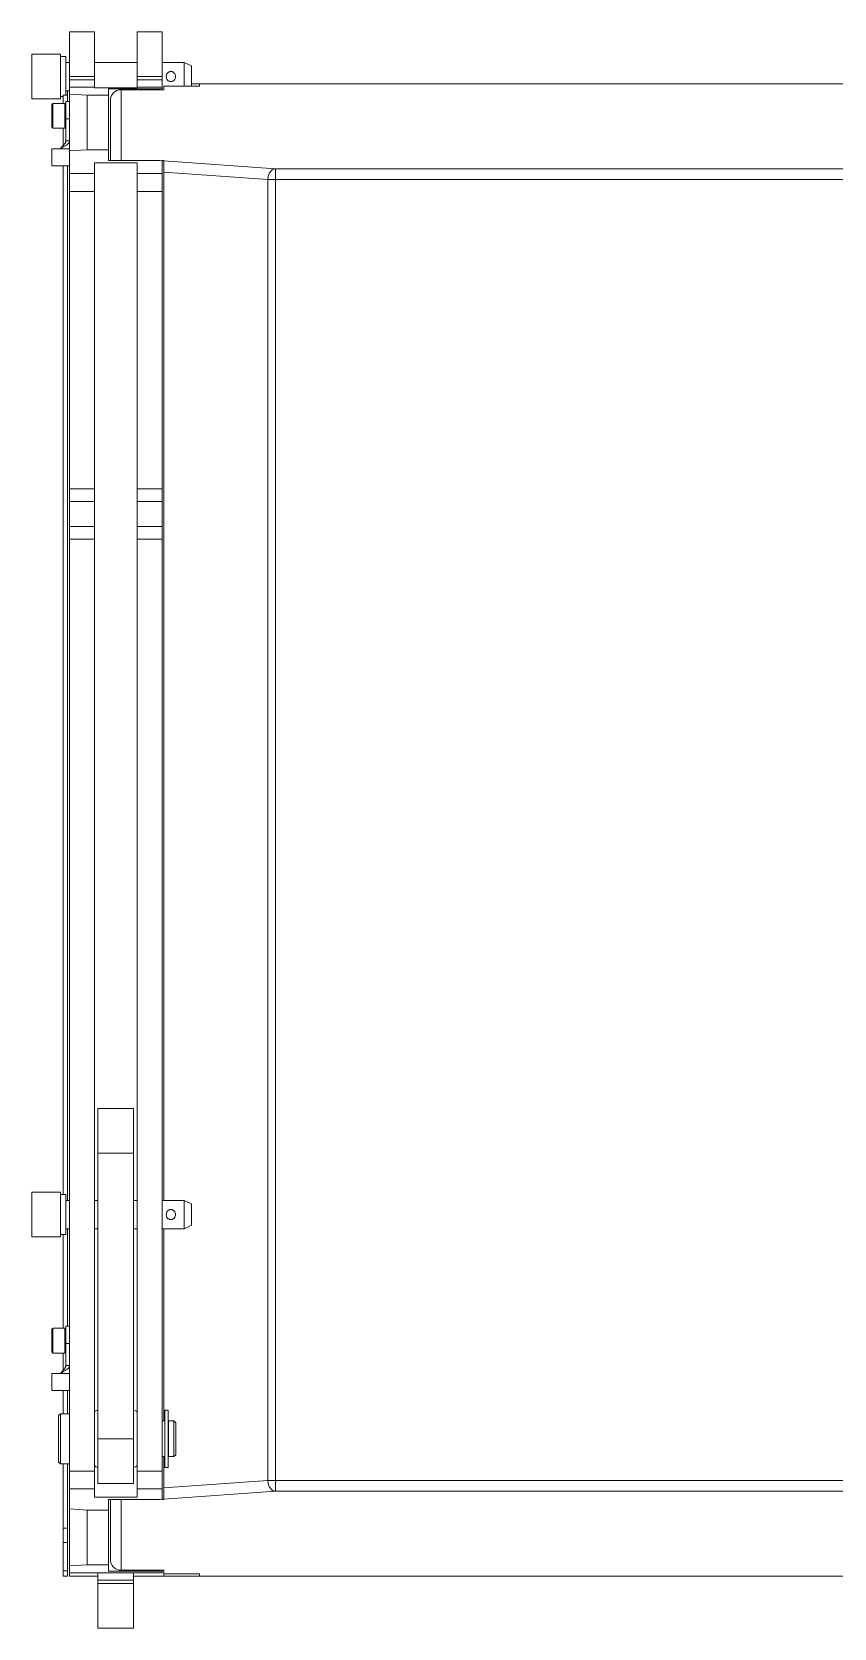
# Model space of a CAD drawing. Header units: millimetres. Extents: x 0 to 2525, y 0 to 1785.
# Drawn here: x 1655.6 to 1880.5, y 1007.1 to 1454.1 of the extents above; entities that cross this region are included whole.
import ezdxf

# ---------------------------------------------------------------- set-up
doc = ezdxf.new("R2010")
doc.units = ezdxf.units.MM
doc.header["$LTSCALE"] = 0.1
doc.layers.get('0').update_dxf_attribs({"lineweight": 13})

msp = doc.modelspace()

# ---------------------------------------------------------------- linework, layer by layer
at = {"lineweight": 9}
for p, q in [((1666.12, 1454.1), (1673.12, 1454.1)), ((1666.12, 1021.6), (1666.12, 1454.1)), ((1673.12, 1438.45), (1673.12, 1454.1)), ((1685.12, 1454.1), (1692.12, 1454.1)), ((1685.12, 1438.45), (1685.12, 1454.1)), ((1692.12, 1437.9), (1692.12, 1454.1)), ((1663.62, 1447.85), (1655.62, 1447.85)), ((1655.62, 1435.35), (1655.62, 1447.85)), ((1663.62, 1435.35), (1663.62, 1447.85)), ((1665.12, 1447.18), (1663.62, 1447.18)), ((1665.12, 1436.41), (1665.12, 1447.18)), ((1666.12, 1445.58), (1665.12, 1445.58)), ((1685.12, 1445.58), (1673.12, 1445.58)), ((1698.32, 1445.58), (1692.12, 1445.58)), ((1700.32, 1444.58), (1698.32, 1445.58)), ((1698.32, 1438.94), (1698.32, 1445.58)), ((1700.32, 1438.94), (1700.32, 1444.58)), ((1673.12, 1441.6), (1666.12, 1441.6)), ((1673.12, 1440.66), (1666.12, 1440.66)), ((1692.12, 1441.6), (1685.12, 1441.6)), ((1692.12, 1440.66), (1685.12, 1440.66)), ((2340.92, 1439.6), (1700.32, 1439.6)), ((1702.62, 1439.6), (1702.62, 1438.94)), ((1663.62, 1435.35), (1655.62, 1435.35)), ((1664.42, 1436.02), (1663.62, 1436.02)), ((1664.42, 1436.41), (1665.62, 1436.41)), ((1664.42, 1436.41), (1664.42, 1434.08)), ((1666.12, 1437.62), (1665.12, 1437.62)), ((1665.62, 1434.6), (1665.62, 1437.62)), ((1673.12, 1438.66), (1666.12, 1438.66)), ((1666.12, 1436.7), (1671.12, 1436.35)), ((1677.12, 1436.35), (1671.12, 1436.35)), ((1671.12, 1421.1), (1671.12, 1436.35)), ((1685.12, 1438.45), (1673.12, 1438.45)), ((1690.12, 1438.16), (1677.12, 1438.16)), ((1677.12, 1418.09), (1677.12, 1438.16)), ((1677.62, 1434.9), (1677.62, 1418.09)), ((1680.62, 1437.9), (1692.62, 1437.9)), ((1680.62, 1437.9), (1680.62, 1418.09)), ((1692.12, 1438.66), (1685.12, 1438.66)), ((1690.12, 1438.16), (1690.12, 1437.9)), ((1692.62, 1438.94), (1702.62, 1438.94)), ((1692.62, 1437.9), (1692.62, 1438.94)), ((1661.21, 1433.78), (1661.21, 1427.42)), ((1664.82, 1434.08), (1661.51, 1434.08)), ((1661.51, 1434.08), (1661.51, 1427.12)), ((1664.82, 1434.08), (1664.82, 1427.12)), ((1666.12, 1434.6), (1665.12, 1434.6)), ((1665.12, 1434.6), (1665.12, 1423.6)), ((1664.82, 1427.12), (1661.51, 1427.12)), ((1664.42, 1427.12), (1664.42, 1422.32)), ((1666.12, 1429.77), (1665.12, 1429.77)), ((1665.12, 1423.6), (1665.11, 1423.44)), ((1666.12, 1423.6), (1665.12, 1423.6)), ((1661.24, 1421.4), (1663.48, 1421.4)), ((1661.24, 1421.4), (1661.24, 1416.6)), ((1666.12, 1421.4), (1663.67, 1421.4)), ((1666.12, 1420.75), (1671.12, 1421.1)), ((1671.12, 1421.1), (1677.12, 1421.1)), ((1685.12, 1417.46), (1673.12, 1417.46)), ((1673.12, 1043.73), (1673.12, 1417.46)), ((1690.12, 1418.09), (1677.12, 1418.09)), ((1685.12, 1043.73), (1685.12, 1417.46)), ((1692.62, 1418.07), (1692.12, 1418.07)), ((1692.12, 1043.24), (1692.12, 1417.95)), ((1692.62, 1126.88), (1692.62, 1418.07)), ((1692.62, 1418), (1723.86, 1415.79)), ((1661.24, 1416.6), (1666.12, 1416.6)), ((1664.42, 1416.6), (1664.42, 1128.48)), ((1665.62, 1416.6), (1665.62, 1126.88)), ((1666.12, 1414.43), (1673.12, 1414.43)), ((1685.12, 1414.43), (1692.12, 1414.43)), ((1692.62, 1414.86), (1721.74, 1412.8)), ((1721.74, 1412.8), (2319.5, 1412.8)), ((1721.74, 1412.8), (1721.74, 1048.39)), ((2317.37, 1415.79), (1723.86, 1415.79)), ((1723.86, 1415.79), (1723.86, 1045.4)), ((1666.12, 1409.44), (1673.12, 1409.44)), ((1685.12, 1409.44), (1692.12, 1409.44)), ((1673.12, 1326.17), (1666.12, 1326.17)), ((1692.12, 1326.17), (1685.12, 1326.17)), ((1673.12, 1322.63), (1666.12, 1322.63)), ((1692.12, 1322.63), (1685.12, 1322.63)), ((1673.12, 1315.56), (1666.12, 1315.56)), ((1692.12, 1315.56), (1685.12, 1315.56)), ((1673.12, 1312.03), (1666.12, 1312.03)), ((1692.12, 1312.03), (1685.12, 1312.03)), ((1684.12, 1152.6), (1674.12, 1152.6)), ((1674.12, 1152.6), (1674.12, 1047.6)), ((1684.12, 1152.6), (1684.12, 1047.6)), ((1684.12, 1140.1), (1674.12, 1140.1)), ((1663.62, 1129.15), (1655.62, 1129.15)), ((1655.62, 1116.65), (1655.62, 1129.15)), ((1663.62, 1116.65), (1663.62, 1129.15)), ((1665.12, 1128.48), (1663.62, 1128.48)), ((1665.12, 1117.32), (1665.12, 1128.48)), ((1666.12, 1126.88), (1665.12, 1126.88)), ((1674.12, 1126.88), (1673.12, 1126.88)), ((1685.12, 1126.88), (1684.12, 1126.88)), ((1698.32, 1126.88), (1692.12, 1126.88)), ((1700.32, 1125.88), (1698.32, 1126.88)), ((1698.32, 1118.92), (1698.32, 1126.88)), ((1700.32, 1119.92), (1700.32, 1125.88)), ((1666.12, 1118.92), (1665.12, 1118.92)), ((1665.62, 1118.92), (1665.62, 1091.6)), ((1674.12, 1118.92), (1673.12, 1118.92)), ((1685.12, 1118.92), (1684.12, 1118.92)), ((1698.32, 1118.92), (1692.12, 1118.92)), ((1692.62, 1065.1), (1692.62, 1118.92)), ((1700.32, 1119.92), (1698.32, 1118.92)), ((1663.62, 1116.65), (1655.62, 1116.65)), ((1665.12, 1117.32), (1663.62, 1117.32)), ((1664.42, 1117.32), (1664.42, 1091.08)), ((1661.21, 1090.78), (1661.21, 1084.42)), ((1664.82, 1091.08), (1661.51, 1091.08)), ((1661.51, 1091.08), (1661.51, 1084.12)), ((1664.82, 1091.08), (1664.82, 1084.12)), ((1666.12, 1091.6), (1665.12, 1091.6)), ((1665.12, 1091.6), (1665.12, 1080.6)), ((1666.12, 1086.77), (1665.12, 1086.77)), ((1664.82, 1084.12), (1661.51, 1084.12)), ((1664.42, 1084.12), (1664.42, 1079.32)), ((1661.24, 1078.4), (1663.48, 1078.4)), ((1661.24, 1078.4), (1661.24, 1073.6)), ((1666.12, 1078.4), (1663.67, 1078.4)), ((1665.12, 1080.6), (1665.11, 1080.44)), ((1666.12, 1080.6), (1665.12, 1080.6)), ((1661.24, 1073.6), (1666.12, 1073.6)), ((1664.42, 1073.6), (1664.42, 1067.1)), ((1665.62, 1073.6), (1665.62, 1067.1)), ((1663.12, 1066.6), (1663.62, 1067.1)), ((1663.12, 1053.6), (1663.12, 1066.6)), ((1666.12, 1067.1), (1663.62, 1067.1)), ((1663.62, 1053.1), (1663.62, 1067.1)), ((1692.92, 1065.1), (1692.12, 1065.1)), ((1693.82, 1068.1), (1692.92, 1068.1)), ((1692.92, 1068.1), (1692.92, 1052.1)), ((1693.82, 1052.1), (1693.82, 1068.1)), ((1693.92, 1064.1), (1693.82, 1064.1)), ((1695.42, 1065.1), (1693.92, 1065.1)), ((1693.92, 1055.1), (1693.92, 1065.1)), ((1695.42, 1055.1), (1695.42, 1065.1)), ((1695.92, 1064.6), (1695.42, 1065.1)), ((1695.92, 1055.6), (1695.92, 1064.6)), ((1684.12, 1060.1), (1674.12, 1060.1)), ((1692.92, 1055.1), (1692.12, 1055.1)), ((1692.62, 1043.13), (1692.62, 1055.1)), ((1693.92, 1056.1), (1693.82, 1056.1)), ((1695.42, 1055.1), (1693.92, 1055.1)), ((1695.92, 1055.6), (1695.42, 1055.1)), ((1663.12, 1053.6), (1663.62, 1053.1)), ((1666.12, 1053.1), (1663.62, 1053.1)), ((1664.42, 1053.1), (1664.42, 1031.07)), ((1665.62, 1021.6), (1665.62, 1053.1)), ((1666.12, 1051.05), (1673.12, 1051.05)), ((1685.12, 1051.05), (1692.12, 1051.05)), ((1693.82, 1052.1), (1692.92, 1052.1)), ((1666.12, 1046.06), (1673.12, 1046.06)), ((1684.12, 1047.6), (1674.12, 1047.6)), ((1685.12, 1046.06), (1692.12, 1046.06)), ((1721.74, 1048.39), (1692.62, 1046.34)), ((1721.74, 1048.39), (2319.5, 1048.39)), ((1685.12, 1043.73), (1673.12, 1043.73)), ((1690.12, 1043.1), (1677.12, 1043.1)), ((1677.12, 1023.03), (1677.12, 1043.1)), ((1677.62, 1043.1), (1677.62, 1026.3)), ((1680.62, 1043.1), (1680.62, 1023.29)), ((1692.62, 1043.13), (1692.12, 1043.13)), ((1723.86, 1045.4), (1692.62, 1043.19)), ((1723.86, 1045.4), (2317.37, 1045.4)), ((1671.12, 1040.1), (1666.12, 1040.45)), ((1671.12, 1040.1), (1677.12, 1040.1)), ((1671.12, 1024.85), (1671.12, 1040.1)), ((1665.62, 1035.07), (1664.42, 1035.07)), ((1665.62, 1031.07), (1664.42, 1031.07)), ((1664.42, 1031.07), (1664.42, 1021.6)), ((1671.12, 1024.85), (1666.12, 1024.5)), ((1677.12, 1024.85), (1671.12, 1024.85)), ((1664.42, 1023.1), (1665.62, 1023.1)), ((1664.42, 1021.6), (1665.62, 1021.6)), ((1666.12, 1022.6), (1674.12, 1022.6)), ((1674.12, 1022.59), (1666.12, 1022.59)), ((1674.12, 1021.6), (1666.12, 1021.6)), ((1684.12, 1022.53), (1674.12, 1022.53)), ((1674.12, 1007.1), (1674.12, 1022.53)), ((1684.12, 1020.53), (1674.12, 1020.53)), ((1684.12, 1019.6), (1674.12, 1019.6)), ((1690.12, 1023.03), (1677.12, 1023.03)), ((1680.62, 1023.29), (1692.62, 1023.29)), ((1684.12, 1022.6), (1692.12, 1022.6)), ((1684.12, 1022.59), (1684.12, 1022.6)), ((1692.12, 1022.59), (1684.12, 1022.59)), ((1684.12, 1007.1), (1684.12, 1022.53)), ((1684.12, 1021.6), (2357.12, 1021.6)), ((1690.12, 1023.29), (1690.12, 1023.03)), ((1692.12, 1022.59), (1692.12, 1023.29)), ((1692.62, 1023.29), (1692.62, 1021.6)), ((1692.62, 1022.25), (1702.62, 1022.25)), ((1702.62, 1021.6), (1702.62, 1022.25)), ((1674.12, 1007.1), (1684.12, 1007.1))]:
    msp.add_line(p, q, dxfattribs=at)
for centre, radius, start, end in [((1661.51, 1433.78), 0.3, 90, 180), ((1664.82, 1433.78), 0.3, 0, 90), ((1661.51, 1427.42), 0.3, 180, 270), ((1664.82, 1427.42), 0.3, 270, 0), ((1663.48, 1421.9), 0.502, 274.7791, 308.1782), ((1663.38, 1421.97), 0.577, 275.2151, 276.4882), ((1663.38, 1421.95), 0.549, 276.4758, 279.2509), ((1663.39, 1421.92), 0.522, 279.264, 280.5277), ((1663.39, 1421.9), 0.507, 280.5285, 281.6529), ((1663.48, 1421.9), 0.507, 269.9998, 274.81), ((1663.39, 1421.9), 0.503, 281.657, 283.6927), ((1661.51, 1090.78), 0.3, 90, 180), ((1664.82, 1090.78), 0.3, 0, 90), ((1661.51, 1084.42), 0.3, 180, 270), ((1664.82, 1084.42), 0.3, 270, 0), ((1663.38, 1078.97), 0.577, 275.2151, 276.4882), ((1663.38, 1078.95), 0.549, 276.4758, 279.2509), ((1663.39, 1078.92), 0.522, 279.264, 280.5277), ((1663.39, 1078.9), 0.507, 280.5285, 281.6529), ((1663.48, 1078.9), 0.507, 269.9998, 274.81), ((1663.39, 1078.9), 0.503, 281.657, 283.6927), ((1663.48, 1078.9), 0.502, 274.7791, 308.1782), ((1673.92, 1067), 1, 78.3502, 143.8205), ((1684.32, 1067), 1, 36.1795, 101.6498), ((1673.92, 1053.2), 1, 216.1795, 281.6498), ((1684.32, 1053.2), 1, 258.3502, 323.8205)]:
    msp.add_arc(centre, radius, start, end, dxfattribs=at)
at = {"lineweight": 9, "extrusion": (0, 0, -1)}
for centre, major_axis, ratio, start_param, end_param in [((1680.62, 1434.9), (0, 3.01), 0.997518, -1.570796, 0), ((1690.12, 1438.3), (-2, 0), 0.069927, -3.141593, -1.570796), ((1690.12, 1417.95), (-2, 0), 0.069927, 1.570796, 3.141593), ((1690.12, 1043.24), (-2, 0), 0.069927, -3.141593, -1.570796), ((1680.62, 1026.3), (0, 3.01), 0.997518, -3.141593, -1.570796), ((1690.12, 1022.89), (-2, 0), 0.069927, 1.570796, 3.141593)]:
    msp.add_ellipse(centre, major_axis=major_axis, ratio=ratio, start_param=start_param, end_param=end_param, dxfattribs=at)
at = {"lineweight": 9}
for points, knots in [([(1693.28, 1441.6), (1693.28, 1441.77), (1693.34, 1442.13), (1693.56, 1442.52), (1693.82, 1442.76), (1694.05, 1442.9), (1694.3, 1442.99), (1694.57, 1443.02), (1694.83, 1442.99), (1695.09, 1442.9), (1695.31, 1442.76), (1695.57, 1442.52), (1695.8, 1442.13), (1695.85, 1441.77), (1695.85, 1441.6)], [0, 0, 0, 0, 0.125615, 0.249729, 0.311802, 0.374114, 0.436875, 0.499999, 0.563124, 0.625885, 0.688197, 0.75027, 0.874385, 1, 1, 1, 1]), ([(1695.85, 1441.6), (1695.85, 1441.42), (1695.8, 1441.06), (1695.57, 1440.67), (1695.31, 1440.43), (1695.09, 1440.29), (1694.83, 1440.21), (1694.57, 1440.18), (1694.3, 1440.21), (1694.05, 1440.29), (1693.82, 1440.43), (1693.56, 1440.67), (1693.34, 1441.06), (1693.28, 1441.42), (1693.28, 1441.6)], [0, 0, 0, 0, 0.125615, 0.249729, 0.311802, 0.374114, 0.436875, 0.499999, 0.563124, 0.625885, 0.688197, 0.75027, 0.874385, 1, 1, 1, 1]), ([(1663.81, 1421.61), (1663.8, 1421.6), (1663.78, 1421.58), (1663.74, 1421.53), (1663.68, 1421.48), (1663.6, 1421.44), (1663.54, 1421.42), (1663.51, 1421.41)], [0, 0, 0, 0, 0.12458, 0.249615, 0.499955, 0.750312, 1, 1, 1, 1]), ([(1666.05, 1423.22), (1666.03, 1423.17), (1665.98, 1423.08), (1665.9, 1422.95), (1665.79, 1422.82), (1665.63, 1422.66), (1665.39, 1422.48), (1665.08, 1422.29), (1664.75, 1422.1), (1664.42, 1421.91), (1664.09, 1421.72), (1663.89, 1421.58), (1663.79, 1421.5)], [0, 0, 0, 0, 0.054065, 0.108814, 0.164989, 0.223021, 0.345042, 0.474143, 0.607668, 0.742151, 0.873982, 1, 1, 1, 1]), ([(1663.79, 1421.5), (1663.8, 1421.51), (1663.81, 1421.55), (1663.81, 1421.58), (1663.81, 1421.61)], [0, 0, 0, 0, 0.191653, 1, 1, 1, 1]), ([(1665.11, 1423.44), (1665.1, 1423.4), (1665.08, 1423.31), (1665.03, 1423.15), (1664.94, 1422.95), (1664.78, 1422.72), (1664.6, 1422.51), (1664.4, 1422.3), (1664.12, 1422.01), (1663.92, 1421.78), (1663.81, 1421.61)], [0, 0, 0, 0, 0.058211, 0.115599, 0.230667, 0.349274, 0.472757, 0.600778, 0.732167, 1, 1, 1, 1]), ([(1663.67, 1421.4), (1663.66, 1421.4), (1663.63, 1421.4), (1663.6, 1421.4), (1663.58, 1421.4), (1663.56, 1421.4), (1663.54, 1421.4), (1663.53, 1421.4)], [0, 0, 0, 0, 0.249988, 0.500105, 0.625083, 0.750448, 1, 1, 1, 1]), ([(1721.74, 1412.8), (1721.75, 1413.18), (1721.87, 1413.91), (1722.33, 1414.86), (1723, 1415.56), (1723.58, 1415.77), (1723.86, 1415.79)], [0, 0, 0, 0, 0.284521, 0.55214, 0.789985, 1, 1, 1, 1]), ([(1693.28, 1122.9), (1693.28, 1123.07), (1693.34, 1123.43), (1693.56, 1123.82), (1693.82, 1124.06), (1694.05, 1124.2), (1694.3, 1124.29), (1694.57, 1124.32), (1694.83, 1124.29), (1695.09, 1124.2), (1695.31, 1124.06), (1695.57, 1123.82), (1695.8, 1123.43), (1695.85, 1123.07), (1695.85, 1122.9)], [0, 0, 0, 0, 0.125615, 0.249729, 0.311802, 0.374114, 0.436875, 0.499999, 0.563124, 0.625885, 0.688197, 0.75027, 0.874385, 1, 1, 1, 1]), ([(1695.85, 1122.9), (1695.85, 1122.72), (1695.8, 1122.36), (1695.57, 1121.97), (1695.31, 1121.73), (1695.09, 1121.59), (1694.83, 1121.51), (1694.57, 1121.48), (1694.3, 1121.51), (1694.05, 1121.59), (1693.82, 1121.73), (1693.56, 1121.97), (1693.34, 1122.36), (1693.28, 1122.72), (1693.28, 1122.9)], [0, 0, 0, 0, 0.125615, 0.249729, 0.311802, 0.374114, 0.436875, 0.499999, 0.563124, 0.625885, 0.688197, 0.75027, 0.874385, 1, 1, 1, 1]), ([(1663.81, 1078.61), (1663.8, 1078.6), (1663.78, 1078.58), (1663.74, 1078.53), (1663.68, 1078.48), (1663.6, 1078.44), (1663.54, 1078.42), (1663.51, 1078.41)], [0, 0, 0, 0, 0.12458, 0.249615, 0.499955, 0.750312, 1, 1, 1, 1]), ([(1663.67, 1078.4), (1663.66, 1078.4), (1663.63, 1078.4), (1663.6, 1078.4), (1663.58, 1078.4), (1663.56, 1078.4), (1663.54, 1078.4), (1663.53, 1078.4)], [0, 0, 0, 0, 0.249988, 0.500105, 0.625083, 0.750448, 1, 1, 1, 1]), ([(1666.05, 1080.22), (1666.03, 1080.17), (1665.98, 1080.08), (1665.9, 1079.95), (1665.79, 1079.82), (1665.63, 1079.66), (1665.39, 1079.48), (1665.08, 1079.29), (1664.75, 1079.1), (1664.42, 1078.91), (1664.09, 1078.72), (1663.89, 1078.58), (1663.79, 1078.5)], [0, 0, 0, 0, 0.054065, 0.108814, 0.164989, 0.223021, 0.345042, 0.474143, 0.607668, 0.742151, 0.873982, 1, 1, 1, 1]), ([(1663.79, 1078.5), (1663.8, 1078.51), (1663.81, 1078.55), (1663.81, 1078.58), (1663.81, 1078.61)], [0, 0, 0, 0, 0.191653, 1, 1, 1, 1]), ([(1665.11, 1080.44), (1665.1, 1080.4), (1665.08, 1080.31), (1665.03, 1080.15), (1664.94, 1079.95), (1664.78, 1079.72), (1664.6, 1079.51), (1664.4, 1079.3), (1664.12, 1079.01), (1663.92, 1078.78), (1663.81, 1078.61)], [0, 0, 0, 0, 0.058211, 0.115599, 0.230667, 0.349274, 0.472757, 0.600778, 0.732167, 1, 1, 1, 1]), ([(1723.86, 1045.4), (1723.58, 1045.42), (1723, 1045.63), (1722.33, 1046.33), (1721.87, 1047.29), (1721.75, 1048.02), (1721.74, 1048.39)], [0, 0, 0, 0, 0.210039, 0.447889, 0.715491, 1, 1, 1, 1])]:
    msp.add_open_spline(points, degree=3, knots=knots, dxfattribs=at)

doc.saveas('drawing.dxf')
